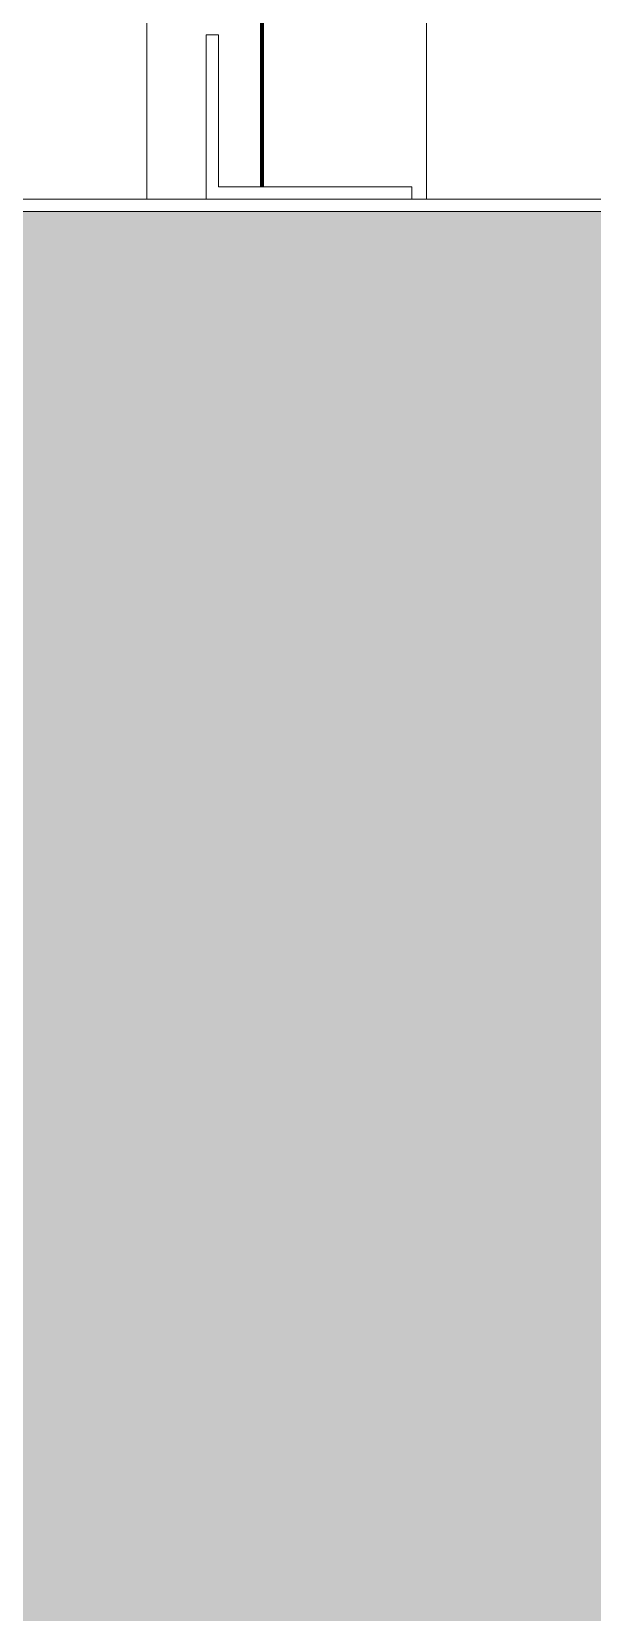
# Model space of a CAD drawing. Extents: x -1439 to 23780, y -1362 to 4476.
# Drawn here: x 4787.9 to 4801.53, y 2000.27 to 2038.69 of the extents above; entities that cross this region are included whole.
import ezdxf

# ---------------------------------------------------------------- set-up
doc = ezdxf.new("R2010")
doc.units = 0
doc.header["$MEASUREMENT"] = 0
for name, color, linetype, lineweight in [('Audi$0$06D', 8, 'Continuous', 9), ('Audi$0$09', 8, 'Continuous', 9), ('Audi$0$10', 8, 'Continuous', 9)]:
    doc.layers.add(name, color=color, linetype=linetype, lineweight=lineweight)

# ---------------------------------------------------------------- blocks, each defined once
blk = doc.blocks.new('Audi$0$p-zemin kat')
at = {"layer": 'Audi$0$09'}
h = blk.add_hatch(dxfattribs=at)
h.set_pattern_fill('SQUARE', color=252, scale=20, style=0)
h.paths.add_polyline_path([(4025.505, 285), (4822.5, 285), (4822.5, 2034.319), (4787.5, 2034.319), (4787.5, 320), (4025.505, 320)])
at = {"layer": 'Audi$0$06D'}
for points in [[(4177.8, 2865), (4822.5, 2865), (4822.5, 2034.619), (4782.5, 2034.619)], [(4797.5, 2034.619), (4797.5, 2840), (4177.8, 2840)], [(4790.701, 2034.619), (4790.707, 2833.203), (4177.8, 2833.254)]]:
    blk.add_lwpolyline(points, dxfattribs=at)
blk.add_lwpolyline([(4025.505, 285), (4822.5, 285), (4822.5, 2034.319), (4787.5, 2034.319), (4787.5, 320), (4025.505, 320), (4025.505, 285)], close=True, dxfattribs=at)
at = {"layer": 'Audi$0$10', "const_width": 0.1}
blk.add_lwpolyline([(4793.5, 2034.919), (4793.5, 2836), (4177.8, 2836)], dxfattribs=at)
at = {"layer": 'Audi$0$10'}
for points in [[(4792.142, 2034.619), (4792.142, 2038.619), (4792.442, 2038.619), (4792.442, 2034.919), (4797.142, 2034.919), (4797.142, 2034.619), (4792.142, 2034.619)], [(4822.793, 2036.208), (4822.793, 2034.319), (4786.966, 2034.319), (4786.966, 2034.619), (4822.493, 2034.619), (4822.493, 2036.208)]]:
    blk.add_lwpolyline(points, close=True, dxfattribs=at)

msp = doc.modelspace()

# ---------------------------------------------------------------- block references
at = {"layer": 'Audi$0$10'}
msp.add_blockref('Audi$0$p-zemin kat', (0, 0), dxfattribs=at)

doc.saveas('drawing.dxf')
